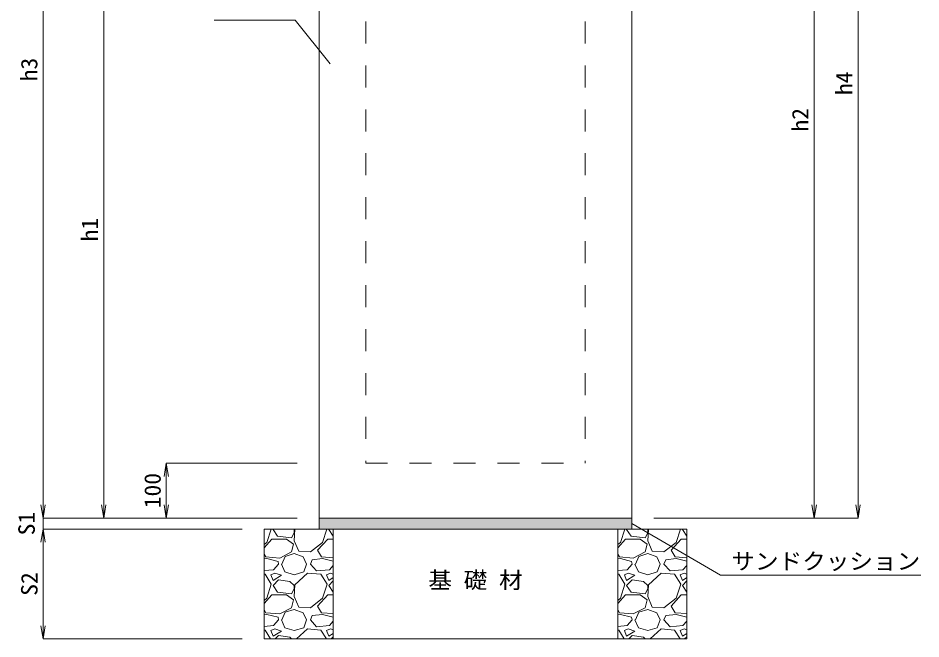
# Model space of a CAD drawing. Units: millimetres at full size; details may follow other scales. Extents: x 171976 to 209231, y 872007 to 885239.
# Drawn here: x 186136 to 187781, y 874202 to 875333 of the extents above; entities that cross this region are included whole.
import ezdxf
from ezdxf.enums import TextEntityAlignment as Align

# ---------------------------------------------------------------- set-up
doc = ezdxf.new("R2010")
doc.units = ezdxf.units.MM
doc.header["$LTSCALE"] = 40
doc.linetypes.add('USER1', pattern=[2, 1, -1])
for name, color, linetype, lineweight in [('0_2', 7, 'Continuous', 20), ('ハッチング', 7, 'Continuous', 5), ('寸法線', 7, 'Continuous', 13), ('本体', 2, 'Continuous', 13), ('補助線', 8, 'Continuous', 5)]:
    doc.layers.add(name, color=color, linetype=linetype, lineweight=lineweight)
doc.styles.add('ＭＳ 明朝', font='')
doc.styles.get('ＭＳ 明朝').set_extended_font_data('MS Mincho')

# ---------------------------------------------------------------- blocks, each defined once
blk = doc.blocks.new('open_arrow')
at = {"color": 0, "linetype": 'Continuous', "lineweight": -2}
blk.add_lwpolyline([(7.5, 1.25), (0, 0), (7.5, -1.25)], dxfattribs=at)

msp = doc.modelspace()

# ---------------------------------------------------------------- hatches: boundary and pattern name
at = {"layer": 'ハッチング'}
msp.add_hatch(color=8, dxfattribs=at).paths.add_polyline_path([(187254.36, 874402.29), (187254.36, 874422.29), (186684.36, 874422.29), (186684.36, 874402.29)])

# ---------------------------------------------------------------- linework, layer by layer
at = {"layer": '0_2'}
msp.add_line((186684.36, 874422.29), (187254.36, 874422.29), dxfattribs=at)
at = {"layer": '0_2', "lineweight": 13}
for points in [[(186684.36, 874422.29), (187254.36, 874422.29), (187254.36, 874402.29), (186684.36, 874402.29)], [(186584.36, 874202.29), (187354.36, 874202.29), (187354.36, 874402.29), (186584.36, 874402.29)]]:
    msp.add_lwpolyline(points, close=True, dxfattribs=at)
at = {"layer": 'ハッチング'}
for p, q in [((186589.42, 874378.02), (186597.18, 874402.29)), ((186601.49, 874402.29), (186600.59, 874401.39)), ((186600.59, 874401.39), (186608.72, 874389.2)), ((186639.2, 874401.39), (186638.18, 874402.29)), ((186640.21, 874402.29), (186639.2, 874381.07)), ((186639.2, 874395.3), (186639.2, 874401.39)), ((186691.02, 874378.02), (186698.78, 874402.29)), ((186703.09, 874402.29), (186702.19, 874401.39)), ((186702.19, 874401.39), (186710.32, 874389.2)), ((187233.42, 874378.02), (187241.18, 874402.29)), ((187245.49, 874402.29), (187244.59, 874401.39)), ((187244.59, 874401.39), (187252.72, 874389.2)), ((187283.2, 874401.39), (187282.18, 874402.29)), ((187284.21, 874402.29), (187283.2, 874381.07)), ((187283.2, 874395.3), (187283.2, 874401.39)), ((187335.02, 874378.02), (187342.78, 874402.29)), ((187347.09, 874402.29), (187346.19, 874401.39)), ((187346.19, 874401.39), (187354.32, 874389.2)), ((186584.36, 874368.34), (186598.56, 874384.12)), ((186598.56, 874384.12), (186624.98, 874384.12)), ((186608.72, 874389.2), (186634.12, 874386.15)), ((186624.98, 874384.12), (186638.18, 874374.98)), ((186634.12, 874386.15), (186639.2, 874395.3)), ((186681.87, 874363.8), (186700.16, 874384.12)), ((186700.16, 874384.12), (186710.36, 874384.12)), ((186710.32, 874389.2), (186710.36, 874389.2)), ((187228.36, 874368.34), (187242.56, 874384.12)), ((187242.56, 874384.12), (187268.98, 874384.12)), ((187252.72, 874389.2), (187278.12, 874386.15)), ((187268.98, 874384.12), (187282.18, 874374.98)), ((187278.12, 874386.15), (187283.2, 874395.3)), ((187325.87, 874363.8), (187344.16, 874384.12)), ((187344.16, 874384.12), (187354.36, 874384.12)), ((187354.32, 874389.2), (187354.36, 874389.2)), ((186584.36, 874374.12), (186589.42, 874378.02)), ((186638.18, 874374.98), (186634.12, 874360.75)), ((186639.2, 874381.07), (186647.33, 874361.77)), ((186668.66, 874360.75), (186691.02, 874378.02)), ((187228.36, 874374.12), (187233.42, 874378.02)), ((187282.18, 874374.98), (187278.12, 874360.75)), ((187283.2, 874381.07), (187291.33, 874361.77)), ((187312.66, 874360.75), (187335.02, 874378.02)), ((186587.38, 874351.61), (186584.36, 874356.79)), ((186612.78, 874349.58), (186587.38, 874351.61)), ((186634.12, 874360.75), (186612.78, 874349.57)), ((186616.85, 874338.4), (186622.94, 874352.62)), ((186622.94, 874352.62), (186639.2, 874357.7)), ((186639.2, 874357.7), (186655.46, 874351.61)), ((186647.33, 874361.77), (186668.66, 874360.75)), ((186655.46, 874351.61), (186661.55, 874338.4)), ((186688.98, 874351.61), (186681.87, 874363.8)), ((186710.36, 874349.9), (186688.98, 874351.61)), ((187231.38, 874351.61), (187228.36, 874356.79)), ((187256.78, 874349.58), (187231.38, 874351.61)), ((187278.12, 874360.75), (187256.78, 874349.57)), ((187260.85, 874338.4), (187266.94, 874352.62)), ((187266.94, 874352.62), (187283.2, 874357.7)), ((187283.2, 874357.7), (187299.46, 874351.61)), ((187291.33, 874361.77), (187312.66, 874360.75)), ((187299.46, 874351.61), (187305.55, 874338.4)), ((187332.98, 874351.61), (187325.87, 874363.8)), ((187354.36, 874349.9), (187332.98, 874351.61)), ((186589.42, 874348.56), (186584.36, 874348.03)), ((186609.74, 874343.48), (186589.42, 874348.56)), ((186610.75, 874338.4), (186601.61, 874328.24)), ((186610.75, 874338.4), (186609.74, 874343.48)), ((186615.83, 874338.4), (186621.93, 874324.18)), ((186656.47, 874324.18), (186661.55, 874338.4)), ((186668.66, 874338.4), (186671.71, 874346.53)), ((186679.84, 874326.21), (186668.66, 874338.4)), ((186691.02, 874348.56), (186671.71, 874346.53)), ((186710.36, 874343.72), (186691.02, 874348.56)), ((186710.36, 874336.19), (186703.21, 874328.24)), ((187233.42, 874348.56), (187228.36, 874348.03)), ((187253.74, 874343.48), (187233.42, 874348.56)), ((187254.75, 874338.4), (187245.61, 874328.24)), ((187254.75, 874338.4), (187253.74, 874343.48)), ((187259.83, 874338.4), (187265.93, 874324.18)), ((187300.47, 874324.18), (187305.55, 874338.4)), ((187312.66, 874338.4), (187315.71, 874346.53)), ((187323.84, 874326.21), (187312.66, 874338.4)), ((187335.02, 874348.56), (187315.71, 874346.53)), ((187354.36, 874343.72), (187335.02, 874348.56)), ((187354.36, 874336.19), (187347.21, 874328.24)), ((186601.6, 874328.24), (186584.36, 874326.74)), ((186586.37, 874320.11), (186584.36, 874320.28)), ((186597.54, 874301.82), (186586.37, 874320.11)), ((186603.64, 874322.14), (186596.53, 874319.1)), ((186596.53, 874319.1), (186600.59, 874308.94)), ((186600.59, 874308.94), (186615.83, 874318.08)), ((186615.83, 874318.08), (186603.64, 874322.14)), ((186621.93, 874324.18), (186639.2, 874319.1)), ((186639.2, 874319.1), (186656.47, 874324.18)), ((186663.59, 874322.14), (186640.22, 874300.81)), ((186687.97, 874320.11), (186663.58, 874322.14)), ((186703.2, 874328.24), (186679.84, 874326.21)), ((186699.14, 874301.82), (186687.97, 874320.11)), ((186705.24, 874322.14), (186698.13, 874319.1)), ((186698.13, 874319.1), (186702.19, 874308.94)), ((186710.36, 874320.44), (186705.24, 874322.14)), ((187245.6, 874328.24), (187228.36, 874326.74)), ((187230.37, 874320.11), (187228.36, 874320.28)), ((187241.54, 874301.82), (187230.37, 874320.11)), ((187247.64, 874322.14), (187240.53, 874319.1)), ((187240.53, 874319.1), (187244.59, 874308.94)), ((187244.59, 874308.94), (187259.83, 874318.08)), ((187259.83, 874318.08), (187247.64, 874322.14)), ((187265.93, 874324.18), (187283.2, 874319.1)), ((187283.2, 874319.1), (187300.47, 874324.18)), ((187307.59, 874322.14), (187284.22, 874300.81)), ((187331.97, 874320.11), (187307.58, 874322.14)), ((187347.2, 874328.24), (187323.84, 874326.21)), ((187343.14, 874301.82), (187331.97, 874320.11)), ((187349.24, 874322.14), (187342.13, 874319.1)), ((187342.13, 874319.1), (187346.19, 874308.94)), ((187354.36, 874320.44), (187349.24, 874322.14)), ((186589.42, 874276.42), (186597.54, 874301.82)), ((186610.75, 874309.95), (186600.59, 874299.79)), ((186631.07, 874306.9), (186610.75, 874309.95)), ((186639.2, 874299.79), (186631.07, 874306.9)), ((186691.02, 874276.42), (186699.14, 874301.82)), ((186702.19, 874308.94), (186710.36, 874313.84)), ((186710.36, 874307.96), (186702.19, 874299.79)), ((187233.42, 874276.42), (187241.54, 874301.82)), ((187254.75, 874309.95), (187244.59, 874299.79)), ((187275.07, 874306.9), (187254.75, 874309.95)), ((187283.2, 874299.79), (187275.07, 874306.9)), ((187335.02, 874276.42), (187343.14, 874301.82)), ((187346.19, 874308.94), (187354.36, 874313.84)), ((187354.36, 874307.96), (187346.19, 874299.79)), ((186600.59, 874299.79), (186608.72, 874287.6)), ((186608.72, 874287.6), (186634.12, 874284.55)), ((186634.12, 874284.55), (186639.2, 874293.7)), ((186640.22, 874300.81), (186639.2, 874279.47)), ((186639.2, 874293.7), (186639.2, 874299.79)), ((186702.19, 874299.79), (186710.32, 874287.6)), ((186710.32, 874287.6), (186710.36, 874287.6)), ((187244.59, 874299.79), (187252.72, 874287.6)), ((187252.72, 874287.6), (187278.12, 874284.55)), ((187278.12, 874284.55), (187283.2, 874293.7)), ((187284.22, 874300.81), (187283.2, 874279.47)), ((187283.2, 874293.7), (187283.2, 874299.79)), ((187346.19, 874299.79), (187354.32, 874287.6)), ((187354.32, 874287.6), (187354.36, 874287.6)), ((186584.36, 874266.74), (186598.56, 874282.52)), ((186584.36, 874272.52), (186589.42, 874276.42)), ((186598.56, 874282.52), (186624.98, 874282.52)), ((186624.98, 874282.52), (186638.18, 874273.38)), ((186638.18, 874273.38), (186634.12, 874259.15)), ((186639.2, 874279.47), (186647.33, 874260.17)), ((186668.66, 874259.15), (186691.02, 874276.42)), ((186681.87, 874262.2), (186700.16, 874282.52)), ((186700.16, 874282.52), (186710.36, 874282.52)), ((187228.36, 874266.74), (187242.56, 874282.52)), ((187228.36, 874272.52), (187233.42, 874276.42)), ((187242.56, 874282.52), (187268.98, 874282.52)), ((187268.98, 874282.52), (187282.18, 874273.38)), ((187282.18, 874273.38), (187278.12, 874259.15)), ((187283.2, 874279.47), (187291.33, 874260.17)), ((187312.66, 874259.15), (187335.02, 874276.42)), ((187325.87, 874262.2), (187344.16, 874282.52)), ((187344.16, 874282.52), (187354.36, 874282.52)), ((186587.38, 874250.01), (186584.36, 874255.19)), ((186634.12, 874259.15), (186612.78, 874247.97)), ((186622.94, 874251.02), (186639.2, 874256.1)), ((186639.2, 874256.1), (186655.46, 874250.01)), ((186647.33, 874260.17), (186668.66, 874259.15)), ((186688.98, 874250.01), (186681.87, 874262.2)), ((187231.38, 874250.01), (187228.36, 874255.19)), ((187278.12, 874259.15), (187256.78, 874247.97)), ((187266.94, 874251.02), (187283.2, 874256.1)), ((187283.2, 874256.1), (187299.46, 874250.01)), ((187291.33, 874260.17), (187312.66, 874259.15)), ((187332.98, 874250.01), (187325.87, 874262.2)), ((186589.42, 874246.96), (186584.36, 874246.43)), ((186612.78, 874247.98), (186587.38, 874250.01)), ((186609.74, 874241.88), (186589.42, 874246.96)), ((186610.75, 874236.8), (186601.61, 874226.64)), ((186610.75, 874236.8), (186609.74, 874241.88)), ((186615.83, 874236.8), (186621.93, 874222.58)), ((186616.85, 874236.8), (186622.94, 874251.02)), ((186655.46, 874250.01), (186661.55, 874236.8)), ((186656.47, 874222.58), (186661.55, 874236.8)), ((186668.66, 874236.8), (186671.71, 874244.93)), ((186679.84, 874224.61), (186668.66, 874236.8)), ((186691.02, 874246.96), (186671.71, 874244.93)), ((186710.36, 874248.3), (186688.98, 874250.01)), ((186710.36, 874242.12), (186691.02, 874246.96)), ((187233.42, 874246.96), (187228.36, 874246.43)), ((187256.78, 874247.98), (187231.38, 874250.01)), ((187253.74, 874241.88), (187233.42, 874246.96)), ((187254.75, 874236.8), (187245.61, 874226.64)), ((187254.75, 874236.8), (187253.74, 874241.88)), ((187259.83, 874236.8), (187265.93, 874222.58)), ((187260.85, 874236.8), (187266.94, 874251.02)), ((187299.46, 874250.01), (187305.55, 874236.8)), ((187300.47, 874222.58), (187305.55, 874236.8)), ((187312.66, 874236.8), (187315.71, 874244.93)), ((187323.84, 874224.61), (187312.66, 874236.8)), ((187335.02, 874246.96), (187315.71, 874244.93)), ((187354.36, 874248.3), (187332.98, 874250.01)), ((187354.36, 874242.12), (187335.02, 874246.96)), ((186601.6, 874226.64), (186584.36, 874225.14)), ((186603.64, 874220.54), (186596.53, 874217.5)), ((186615.83, 874216.48), (186603.64, 874220.54)), ((186621.93, 874222.58), (186639.2, 874217.5)), ((186639.2, 874217.5), (186656.47, 874222.58)), ((186663.59, 874220.54), (186643.59, 874202.29)), ((186687.97, 874218.51), (186663.58, 874220.54)), ((186703.2, 874226.64), (186679.84, 874224.61)), ((186705.24, 874220.54), (186698.13, 874217.5)), ((186710.36, 874234.59), (186703.21, 874226.64)), ((186710.36, 874218.84), (186705.24, 874220.54)), ((187245.6, 874226.64), (187228.36, 874225.14)), ((187247.64, 874220.54), (187240.53, 874217.5)), ((187259.83, 874216.48), (187247.64, 874220.54)), ((187265.93, 874222.58), (187283.2, 874217.5)), ((187283.2, 874217.5), (187300.47, 874222.58)), ((187307.59, 874220.54), (187287.59, 874202.29)), ((187331.97, 874218.51), (187307.58, 874220.54)), ((187347.2, 874226.64), (187323.84, 874224.61)), ((187349.24, 874220.54), (187342.13, 874217.5)), ((187354.36, 874234.59), (187347.21, 874226.64)), ((187354.36, 874218.84), (187349.24, 874220.54)), ((186586.37, 874218.51), (186584.36, 874218.68)), ((186596.28, 874202.29), (186586.37, 874218.51)), ((186596.53, 874217.5), (186600.59, 874207.34)), ((186600.59, 874207.34), (186615.83, 874216.48)), ((186610.75, 874208.35), (186604.69, 874202.29)), ((186631.07, 874205.3), (186610.75, 874208.35)), ((186634.52, 874202.29), (186631.07, 874205.3)), ((186697.88, 874202.29), (186687.97, 874218.51)), ((186698.13, 874217.5), (186702.19, 874207.34)), ((186702.19, 874207.34), (186710.36, 874212.24)), ((186710.36, 874206.36), (186706.29, 874202.29)), ((187230.37, 874218.51), (187228.36, 874218.68)), ((187240.28, 874202.29), (187230.37, 874218.51)), ((187240.53, 874217.5), (187244.59, 874207.34)), ((187244.59, 874207.34), (187259.83, 874216.48)), ((187254.75, 874208.35), (187248.69, 874202.29)), ((187275.07, 874205.3), (187254.75, 874208.35)), ((187278.52, 874202.29), (187275.07, 874205.3)), ((187341.88, 874202.29), (187331.97, 874218.51)), ((187342.13, 874217.5), (187346.19, 874207.34)), ((187346.19, 874207.34), (187354.36, 874212.24)), ((187354.36, 874206.36), (187350.29, 874202.29))]:
    msp.add_line(p, q, dxfattribs=at)
at = {"layer": '寸法線'}
for p, q in [((186181.78, 876055.29), (186181.78, 874422.29)), ((187666.09, 874422.29), (187666.09, 876005.29)), ((187586.09, 874422.29), (187586.09, 875872.29)), ((186292.23, 875472.29), (186292.23, 874422.29)), ((186406.14, 874422.29), (186406.14, 874522.29)), ((186644.36, 874522.29), (186406.14, 874522.29)), ((186181.78, 874470.29), (186181.78, 874354.29)), ((186644.36, 874422.29), (186181.78, 874422.29)), ((186644.36, 874422.29), (186181.78, 874422.29)), ((186644.36, 874422.29), (186292.23, 874422.29)), ((186644.36, 874422.29), (186406.14, 874422.29)), ((187294.36, 874422.29), (187586.09, 874422.29)), ((187294.36, 874422.29), (187666.09, 874422.29)), ((186544.36, 874402.29), (186181.78, 874402.29)), ((186181.78, 874402.29), (186181.78, 874202.29)), ((186544.36, 874402.29), (186181.78, 874402.29)), ((186544.36, 874202.29), (186181.78, 874202.29))]:
    msp.add_line(p, q, dxfattribs=at)
for points in [[(186704.66, 875249.22), (186640.65, 875328.65), (186493.45, 875328.65)], [(187254.36, 874412.29), (187415.34, 874318.6), (187780.6, 874318.6)]]:
    msp.add_lwpolyline(points, dxfattribs=at)
at = {"layer": '本体'}
for p, q in [((186684.36, 875872.29), (186684.36, 874422.29)), ((187254.36, 874422.29), (187254.36, 875872.29)), ((186684.36, 874422.29), (187254.36, 874422.29))]:
    msp.add_line(p, q, dxfattribs=at)
at = {"layer": '本体', "linetype": 'USER1', "lineweight": 15}
for p, q in [((186769.36, 875566.32), (186769.36, 874522.29)), ((187169.36, 875566.32), (187169.36, 874522.29)), ((186769.36, 874522.29), (187169.36, 874522.29))]:
    msp.add_line(p, q, dxfattribs=at)
at = {"layer": '補助線', "lineweight": 20}
for p, q in [((186710.36, 874402.29), (186710.36, 874202.29)), ((187228.36, 874202.29), (187228.36, 874402.29))]:
    msp.add_line(p, q, dxfattribs=at)

# ---------------------------------------------------------------- block references
at = {"layer": '寸法線'}
for p, xscale, yscale, rotation in [((186704.66, 875249.22), 0.133, 0.133, 128.9), ((186406.14, 874522.29), 3.2, 3.2, 270), ((186181.78, 874422.29), 3.2, 3.2, 90), ((186181.78, 874422.29), 3.2, 3.2, 90), ((186292.23, 874422.29), 3.2, 3.2, 90), ((186406.14, 874422.29), 3.2, 3.2, 90), ((187586.09, 874422.29), 3.2, 3.2, 90), ((187666.09, 874422.29), 3.2, 3.2, 90), ((186181.78, 874402.29), 3.2, 3.2, 270), ((186181.78, 874402.29), 3.2, 3.2, 270), ((187254.36, 874412.29), 0.16, 0.16, 329.8), ((186181.78, 874202.29), 3.2, 3.2, 90)]:
    msp.add_blockref('open_arrow', p, dxfattribs=dict(at, xscale=xscale, yscale=yscale, rotation=rotation))

# ---------------------------------------------------------------- texts
at = {"layer": '0_2', "style": 'ＭＳ 明朝', "width": 1.05}
msp.add_text('基 礎 材', height=30.02, dxfattribs=at).set_placement((186969.36, 874285.31), align=Align.BOTTOM_CENTER)
at = {"layer": '寸法線', "style": 'ＭＳ 明朝', "width": 1.05}
for s, p in [('h3', (186156.44, 875238.79)), ('h4', (187640.74, 875213.79)), ('h2', (187560.74, 875147.29)), ('h1', (186266.88, 874947.29)), ('100', (186381.14, 874472.29)), ('S1', (186151.78, 874412.29)), ('S2', (186156.78, 874302.29))]:
    msp.add_text(s, height=30.02, rotation=90, dxfattribs=at).set_placement(p, align=Align.MIDDLE_CENTER)
msp.add_text('サンドクッション', height=30.02, dxfattribs=at).set_placement((187435.34, 874358.72), align=Align.TOP_LEFT)

doc.saveas('drawing.dxf')
